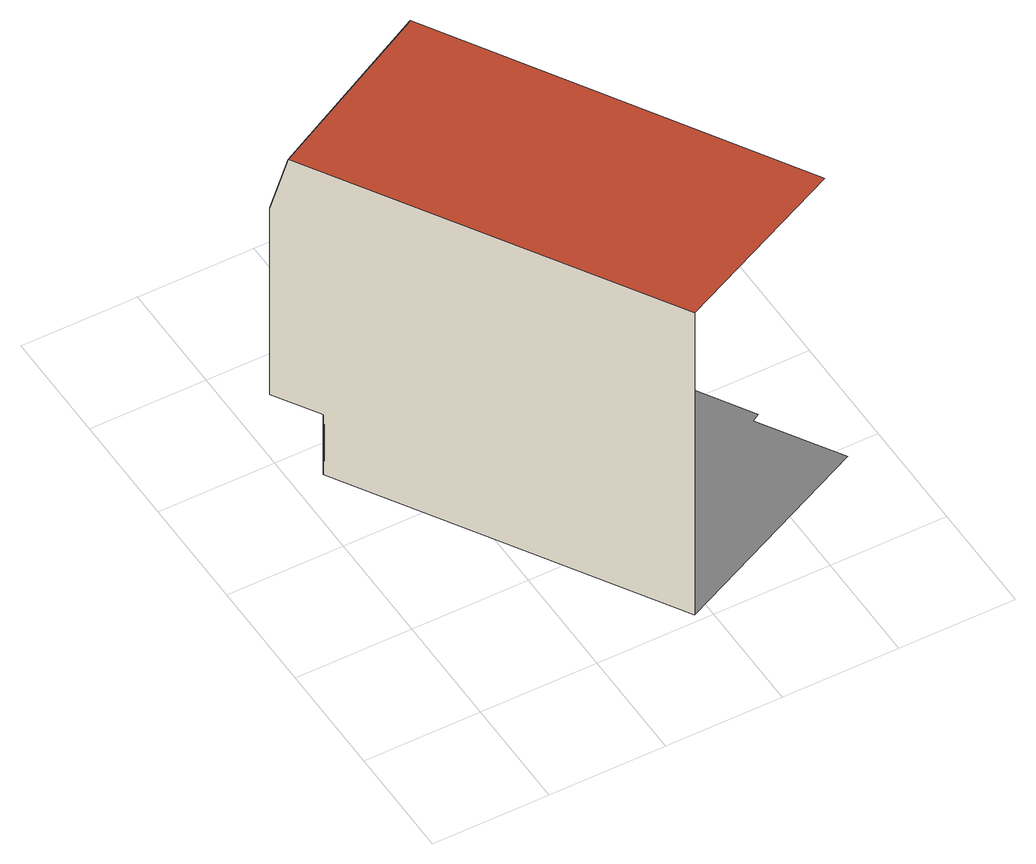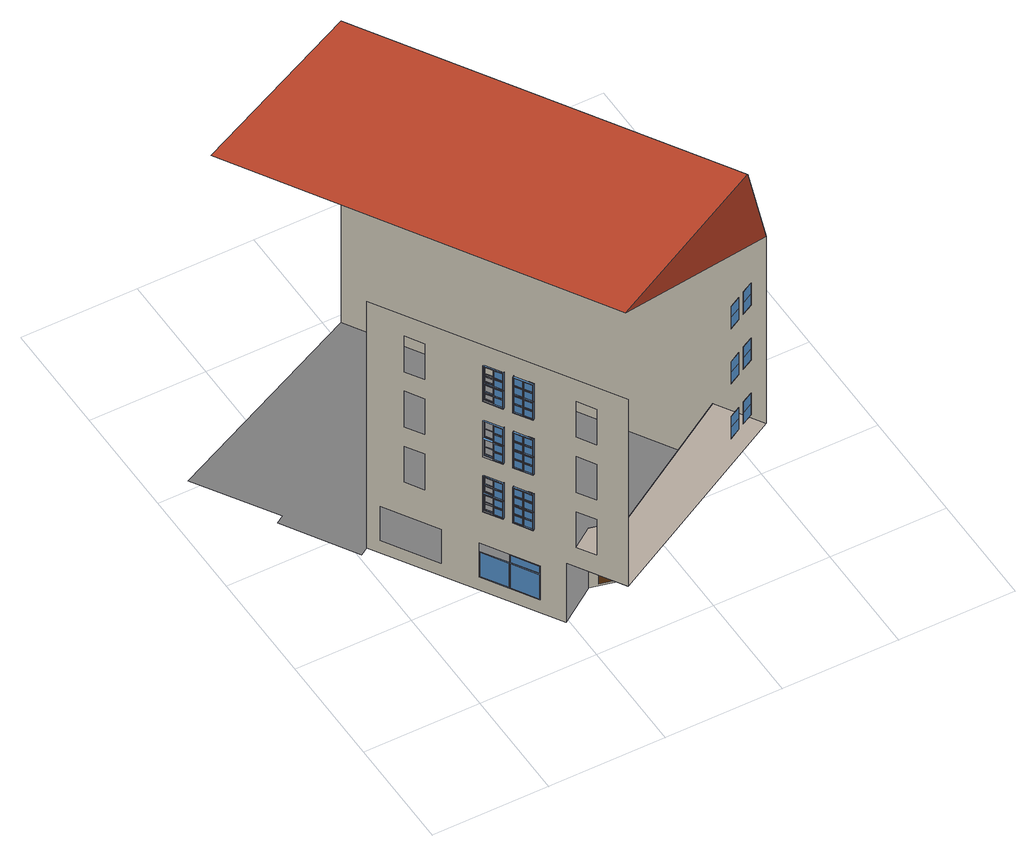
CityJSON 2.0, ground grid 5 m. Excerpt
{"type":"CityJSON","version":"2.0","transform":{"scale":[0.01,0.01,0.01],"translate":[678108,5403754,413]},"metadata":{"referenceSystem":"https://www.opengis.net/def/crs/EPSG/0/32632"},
"CityObjects":{
"building1":{"type":"Building","attributes":{"measuredHeight":15.88},"geometry":[{"type":"MultiSurface","lod":"3","boundaries":[[[0,1,2,3]],[[4,5,6,7],[8,9,10,11],[12,13,14,15]],[[16,17,18,19],[20,21,22,23],[24,25,26,27]],[[28,29,30,31],[32,33,34,35],[36,37,38,39]],[[13,12,15,14]],[[25,24,27,26]],[[37,36,39,38]],[[8,11,10,9]],[[20,23,22,21]],[[32,35,34,33]],[[40,41,42,43],[3,2,1,0]],[[44,45,46,47,48,49,50]],[[51,52,53,54],[55,56,57,58],[59,60,61,62]],[[63,64,65,66],[67,68,69,70],[71,72,73,74]],[[75,76,77,78],[79,80,81,82],[83,84,85,86]],[[60,59,62,61]],[[72,71,74,73]],[[84,83,86,85]],[[55,58,57,56]],[[67,70,69,68]],[[79,82,81,80]],[[87,88,89,90]],[[91,92,93,94],[90,89,88,87]],[[45,44,95]],[[96,97,98,99]],[[48,47,100,101],[94,93,92,91],[102,103,104,105],[40,43,42,41]],[[104,103,102,105],[99,98,97,96]],[[106,107,108,100,47,46]],[[109,95,44,50]],[[110,111,112,113]],[[114,115,116,117]],[[117,110,118,119,114]],[[113,120,121,118,110]],[[122,123,124,125]],[[126,127,128,129]],[[130,131,132,133]],[[134,135,136,137]],[[126,129,124,123]],[[130,133,136,135]],[[127,138,139,128]],[[135,140,141,136]],[[123,142,143,124]],[[131,144,145,132]],[[131,144,146,130]],[[126,147,142,123]],[[123,142,148,122]],[[127,138,147,126]],[[135,140,149,134]],[[130,146,140,135]],[[146,130,133,150]],[[147,126,129,151]],[[148,122,125,152]],[[149,134,137,153]],[[112,154,155,111]],[[116,156,157,115]],[[144,131,158,159]],[[140,135,160,161]],[[142,123,162,163]],[[138,127,164,165]],[[115,157,166,114]],[[111,155,167,110]],[[113,137,153,168,169,170,154,112]],[[117,125,152,171,172,173,156,116]],[[167,174,118,110]],[[175,176,121,120]],[[117,125,124,129,128,139,177,178,179,180,172,173,167,110]],[[113,137,136,133,132,145,181,182,183,184,169,170,175,120]],[[118,174,185,119],[186,187,165,164],[163,162,188,189],[190,191,192,193],[194,195,196,197]],[[150,198,181,145]],[[151,199,177,139]],[[108,200,101,100],[201,202,203,204]],[[205,141,153,168]],[[206,143,152,171]],[[138,147,151,139]],[[142,148,152,143]],[[140,149,153,141]],[[144,146,150,145]],[[207,181,145,144]],[[208,206,143,142]],[[209,177,139,138]],[[210,205,141,140]],[[146,150,198,211]],[[149,153,168,212]],[[147,151,199,213]],[[148,152,171,214]],[[213,209,177,199]],[[214,208,206,171]],[[212,210,205,168]],[[211,207,181,198]],[[207,211,146,144]],[[209,213,147,138]],[[140,210,212,149]],[[142,208,214,148]],[[210,140,146,211]],[[208,142,147,213]],[[179,199,151,129,124,143,206,180]],[[183,198,150,133,136,141,205,184]],[[146,144,159,215]],[[148,142,163,189]],[[147,138,165,187]],[[149,140,161,216]],[[207,211,217,218]],[[210,212,219,220]],[[208,214,192,191]],[[209,213,194,197]],[[114,119,185,166]],[[208,221,180,206]],[[207,222,182,181]],[[210,223,184,205]],[[209,224,178,177]],[[211,225,226,217]],[[213,227,195,194]],[[214,228,193,192]],[[212,229,230,219]],[[204,203,202,201],[174,176,121,118,119,185]],[[225,211,198,183]],[[229,212,168,169]],[[228,214,171,172]],[[227,213,199,179]],[[225,211,207,222]],[[228,214,208,221]],[[229,212,210,223]],[[227,213,209,224]],[[223,210,211,225]],[[221,208,213,227]],[[223,210,220,231]],[[221,208,191,190]],[[224,209,197,196]],[[222,207,218,232]],[[224,227,179,178]],[[221,228,172,180]],[[222,225,183,182]],[[223,229,169,184]],[[223,184,183,225]],[[221,180,179,227]],[[173,156,157,166,185,174,167]],[[170,154,155,167,174,176,175]],[[225,222,232,226]],[[229,223,231,230]],[[227,224,196,195]],[[228,221,190,193]],[[48,101,200,233,234,235,236,237,238,49]],[[239,240,241,242]],[[243,244,245,246]],[[247,248,249,250]],[[251,252,253,254]],[[255,256,257,258]],[[259,260,261,262]],[[263,264,265,266]],[[267,268,269,270]],[[271,272,273,274]],[[275,276,277,278]],[[279,280,281,282]],[[283,284,285,286]],[[287,288,289,290]],[[291,292,293,294]],[[295,296,297,298]],[[299,300,301,302]],[[303,304,305,306]],[[307,308,309,310]],[[246,311,312,313,243]],[[242,243,313,314,239]],[[254,315,316,317,251]],[[250,251,317,318,247]],[[262,319,320,321,259]],[[258,259,321,322,255]],[[267,270,277,276]],[[263,266,273,272]],[[283,286,293,292]],[[279,282,289,288]],[[299,302,309,308]],[[295,298,305,304]],[[241,323,324,240]],[[245,325,326,244]],[[249,327,328,248]],[[253,329,330,252]],[[257,331,332,256]],[[261,333,334,260]],[[268,335,336,269]],[[272,337,338,273]],[[276,339,340,277]],[[264,341,342,265]],[[284,343,344,285]],[[288,345,346,289]],[[292,347,348,293]],[[280,349,350,281]],[[300,351,352,301]],[[304,353,354,305]],[[308,355,356,309]],[[296,357,358,297]],[[240,324,359,239]],[[244,326,360,243]],[[248,328,361,247]],[[252,330,362,251]],[[256,332,363,255]],[[260,334,364,259]],[[268,267,365,366]],[[272,271,367,368]],[[264,263,369,370]],[[276,275,371,372]],[[284,283,373,374]],[[288,287,375,376]],[[280,279,377,378]],[[292,291,379,380]],[[300,299,381,382]],[[304,303,383,384]],[[296,295,385,386]],[[308,307,387,388]],[[242,278,389,390,391,392,323,241]],[[246,274,393,394,395,396,325,245]],[[250,294,397,398,399,400,327,249]],[[254,290,401,402,403,404,329,253]],[[258,310,405,406,407,408,331,257]],[[262,306,409,410,411,412,333,261]],[[413,275,278,389]],[[414,267,270,415]],[[416,271,274,393]],[[417,263,266,418]],[[419,291,294,397]],[[420,283,286,421]],[[422,287,290,401]],[[423,279,282,424]],[[425,307,310,405]],[[426,299,302,427]],[[428,303,306,409]],[[429,295,298,430]],[[276,339,413,275]],[[268,335,414,267]],[[272,337,416,271]],[[263,417,337,272]],[[264,341,417,263]],[[267,414,339,276]],[[292,347,419,291]],[[284,343,420,283]],[[288,345,422,287]],[[279,423,345,288]],[[280,349,423,279]],[[283,420,347,292]],[[308,355,425,307]],[[300,351,426,299]],[[304,353,428,303]],[[295,429,353,304]],[[296,357,429,295]],[[299,426,355,308]],[[246,274,273,266,265,342,431,432,433,434,395,396,435,311]],[[242,278,277,270,269,336,436,437,438,439,391,392,360,243]],[[254,290,289,282,281,350,440,441,442,443,403,404,444,315]],[[250,294,293,286,285,344,445,446,447,448,399,400,362,251]],[[262,306,305,298,297,358,449,450,451,452,411,412,453,319]],[[258,310,309,302,301,352,454,455,456,457,407,408,364,259]],[[418,458,431,342]],[[415,459,436,336]],[[424,460,440,350]],[[421,461,445,344]],[[430,462,449,358]],[[427,463,454,352]],[[464,338,393,394]],[[465,340,389,390]],[[466,346,401,402]],[[467,348,397,398]],[[468,354,409,410]],[[469,356,405,406]],[[267,414,470,365]],[[263,417,471,369]],[[275,413,472,371]],[[271,416,473,367]],[[283,420,474,373]],[[279,423,475,377]],[[291,419,476,379]],[[287,422,477,375]],[[299,426,478,381]],[[295,429,479,385]],[[307,425,480,387]],[[303,428,481,383]],[[438,459,415,270,277,340,465,439]],[[433,458,418,266,273,338,464,434]],[[447,461,421,286,293,348,467,448]],[[442,460,424,282,289,346,466,443]],[[456,463,427,302,309,356,469,457]],[[451,462,430,298,305,354,468,452]],[[435,482,312,311]],[[360,483,313,243]],[[444,484,316,315]],[[362,485,317,251]],[[453,486,320,319]],[[364,487,321,259]],[[339,413,389,340]],[[335,414,415,336]],[[337,416,393,338]],[[341,417,418,342]],[[347,419,397,348]],[[343,420,421,344]],[[345,422,401,346]],[[349,423,424,350]],[[355,425,405,356]],[[351,426,427,352]],[[353,428,409,354]],[[357,429,430,358]],[[488,489,436,459]],[[490,491,465,390]],[[492,493,464,394]],[[494,495,431,458]],[[496,497,445,461]],[[498,499,467,398]],[[500,501,466,402]],[[502,503,440,460]],[[504,505,454,463]],[[506,507,469,406]],[[508,509,468,410]],[[510,511,449,462]],[[335,268,366,512]],[[337,272,368,513]],[[341,264,370,514]],[[339,276,372,515]],[[343,284,374,516]],[[345,288,376,517]],[[349,280,378,518]],[[347,292,380,519]],[[351,300,382,520]],[[353,304,384,521]],[[357,296,386,522]],[[355,308,388,523]],[[489,436,336,335]],[[491,465,340,339]],[[493,464,338,337]],[[495,431,342,341]],[[497,445,344,343]],[[499,467,348,347]],[[501,466,346,345]],[[503,440,350,349]],[[505,454,352,351]],[[507,469,356,355]],[[509,468,354,353]],[[511,449,358,357]],[[413,389,390,490]],[[416,393,394,492]],[[417,418,458,494]],[[414,415,459,488]],[[419,397,398,498]],[[422,401,402,500]],[[423,424,460,502]],[[420,421,461,496]],[[425,405,406,506]],[[428,409,410,508]],[[429,430,462,510]],[[426,427,463,504]],[[524,525,526,527],[528,529,530,531]],[[531,530,529,528]],[[489,488,414,335]],[[339,491,490,413]],[[337,493,492,416]],[[495,494,417,341]],[[497,496,420,343]],[[347,499,498,419]],[[345,501,500,422]],[[503,502,423,349]],[[505,504,426,351]],[[355,507,506,425]],[[353,509,508,428]],[[511,510,429,357]],[[107,106,532,533,234,233],[534,535,536,537],[320,322,538,486],[539,540,541,542],[543,544,545,546],[547,548,549,550],[551,552,553,554],[555,556,557,558],[559,560,561,562],[314,563,482,312],[318,564,484,316],[565,566,567,568],[569,570,571,572],[573,574,575,576],[577,578,579,527]],[[493,337,417,494]],[[491,339,414,488]],[[501,345,423,502]],[[499,347,420,496]],[[509,353,429,510]],[[507,355,426,504]],[[239,314,563,359]],[[247,318,564,361]],[[255,322,538,363]],[[491,580,439,465]],[[489,581,437,436]],[[495,582,432,431]],[[493,583,434,464]],[[499,584,448,467]],[[497,585,446,445]],[[503,586,441,440]],[[501,587,443,466]],[[507,588,457,469]],[[505,589,455,454]],[[511,590,450,449]],[[509,591,452,468]],[[312,482,483,313],[369,471,514,370],[513,368,367,473],[592,593,594,595],[596,597,598,599]],[[313,483,563,314],[365,470,512,366],[515,372,371,472],[600,601,602,603],[604,605,606,607]],[[316,484,485,317],[377,475,518,378],[517,376,375,477],[608,609,610,611],[612,613,614,615]],[[317,485,564,318],[373,474,516,374],[519,380,379,476],[616,617,618,619],[620,621,622,623]],[[320,486,487,321],[385,479,522,386],[521,384,383,481],[624,625,626,627],[628,629,630,631]],[[321,487,538,322],[381,478,520,382],[523,388,387,480],[632,633,634,635],[636,637,638,639]],[[416,337,513,473]],[[417,341,514,471]],[[413,339,515,472]],[[414,335,512,470]],[[422,345,517,477]],[[423,349,518,475]],[[419,347,519,476]],[[420,343,516,474]],[[428,353,521,481]],[[429,357,522,479]],[[425,355,523,480]],[[426,351,520,478]],[[491,490,602,601]],[[489,488,604,607]],[[495,494,596,599]],[[493,492,594,593]],[[499,498,618,617]],[[497,496,620,623]],[[503,502,612,615]],[[501,500,610,609]],[[507,506,634,633]],[[505,504,636,639]],[[511,510,628,631]],[[509,508,626,625]],[[640,490,390,391]],[[641,488,459,438]],[[642,494,458,433]],[[643,492,394,395]],[[644,498,398,399]],[[645,496,461,447]],[[646,502,460,442]],[[647,500,402,403]],[[648,506,406,407]],[[649,504,463,456]],[[650,510,462,451]],[[651,508,410,411]],[[652,653,654,655]],[[524,579,656,525],[655,654,653,652]],[[641,488,489,581]],[[580,491,488,641]],[[583,493,494,642]],[[642,494,495,582]],[[643,492,493,583]],[[640,490,491,580]],[[645,496,497,585]],[[584,499,496,645]],[[587,501,502,646]],[[646,502,503,586]],[[647,500,501,587]],[[644,498,499,584]],[[649,504,505,589]],[[588,507,504,649]],[[591,509,510,650]],[[650,510,511,590]],[[651,508,509,591]],[[648,506,507,588]],[[488,641,605,604]],[[490,640,603,602]],[[492,643,595,594]],[[494,642,597,596]],[[496,645,621,620]],[[498,644,619,618]],[[500,647,611,610]],[[502,646,613,612]],[[504,649,637,636]],[[506,648,635,634]],[[508,651,627,626]],[[510,650,629,628]],[[392,323,324,359,563,483,360]],[[396,325,326,360,483,482,435]],[[400,327,328,361,564,485,362]],[[404,329,330,362,485,484,444]],[[408,331,332,363,538,487,364]],[[412,333,334,364,487,486,453]],[[581,641,438,437]],[[580,640,391,439]],[[583,643,395,434]],[[582,642,433,432]],[[585,645,447,446]],[[584,644,399,448]],[[587,647,403,443]],[[586,646,442,441]],[[589,649,456,455]],[[588,648,407,457]],[[591,651,411,452]],[[590,650,451,450]],[[580,439,438,641]],[[583,434,433,642]],[[584,448,447,645]],[[587,443,442,646]],[[588,457,456,649]],[[591,452,451,650]],[[580,491,601,600]],[[581,489,607,606]],[[582,495,599,598]],[[583,493,593,592]],[[584,499,617,616]],[[585,497,623,622]],[[586,503,615,614]],[[587,501,609,608]],[[588,507,633,632]],[[589,505,639,638]],[[590,511,631,630]],[[591,509,625,624]],[[640,580,600,603]],[[641,581,606,605]],[[642,582,598,597]],[[643,583,592,595]],[[644,584,616,619]],[[645,585,622,621]],[[646,586,614,613]],[[647,587,608,611]],[[648,588,632,635]],[[649,589,638,637]],[[650,590,630,629]],[[651,591,624,627]],[[657,658,659,660]],[[661,662,663,664]],[[665,666,667,668]],[[669,670,671,672]],[[673,674,675,676]],[[677,678,679,680]],[[681,682,683,684]],[[685,686,687,688]],[[689,690,691,692]],[[693,694,695,696]],[[697,698,699,700]],[[701,702,703,704]],[[705,706,707,708]],[[709,710,711,712]],[[713,714,715,716]],[[717,718,719,720]],[[721,722,723,724]],[[725,726,727,728]],[[664,729,540,730,661]],[[660,661,730,541,657]],[[672,731,558,732,669]],[[668,669,732,555,665]],[[680,733,559,734,677]],[[676,677,734,560,673]],[[685,688,695,694]],[[681,684,691,690]],[[701,704,711,710]],[[697,700,707,706]],[[717,720,727,726]],[[713,716,723,722]],[[659,735,736,658]],[[663,737,738,662]],[[667,739,740,666]],[[671,741,742,670]],[[675,743,744,674]],[[679,745,746,678]],[[686,747,748,687]],[[690,749,750,691]],[[694,751,752,695]],[[682,753,754,683]],[[702,755,756,703]],[[706,757,758,707]],[[710,759,760,711]],[[698,761,762,699]],[[718,763,764,719]],[[722,765,766,723]],[[726,767,768,727]],[[714,769,770,715]],[[658,736,771,657]],[[662,738,772,661]],[[666,740,773,665]],[[670,742,774,669]],[[674,744,775,673]],[[678,746,776,677]],[[686,685,777,778]],[[690,689,779,780]],[[682,681,781,782]],[[694,693,783,784]],[[702,701,785,786]],[[706,705,787,788]],[[698,697,789,790]],[[710,709,791,792]],[[718,717,793,794]],[[722,721,795,796]],[[714,713,797,798]],[[726,725,799,800]],[[660,696,801,802,803,804,735,659]],[[664,692,805,806,807,808,737,663]],[[668,712,809,810,811,812,739,667]],[[672,708,813,814,815,816,741,671]],[[676,728,817,818,819,820,743,675]],[[680,724,821,822,823,824,745,679]],[[825,693,696,801]],[[826,685,688,827]],[[828,689,692,805]],[[829,681,684,830]],[[831,709,712,809]],[[832,701,704,833]],[[834,705,708,813]],[[835,697,700,836]],[[837,725,728,817]],[[838,717,720,839]],[[840,721,724,821]],[[841,713,716,842]],[[694,751,825,693]],[[686,747,826,685]],[[690,749,828,689]],[[681,829,749,690]],[[682,753,829,681]],[[685,826,751,694]],[[710,759,831,709]],[[702,755,832,701]],[[706,757,834,705]],[[697,835,757,706]],[[698,761,835,697]],[[701,832,759,710]],[[726,767,837,725]],[[718,763,838,717]],[[722,765,840,721]],[[713,841,765,722]],[[714,769,841,713]],[[717,838,767,726]],[[664,692,691,684,683,754,843,844,845,846,807,808,847,729]],[[660,696,695,688,687,748,848,849,850,851,803,804,772,661]],[[672,708,707,700,699,762,852,853,854,855,815,816,856,731]],[[668,712,711,704,703,756,857,858,859,860,811,812,774,669]],[[680,724,723,716,715,770,861,862,863,864,823,824,865,733]],[[676,728,727,720,719,764,866,867,868,869,819,820,776,677]],[[830,870,843,754]],[[827,871,848,748]],[[836,872,852,762]],[[833,873,857,756]],[[842,874,861,770]],[[839,875,866,764]],[[876,750,805,806]],[[877,752,801,802]],[[878,758,813,814]],[[879,760,809,810]],[[880,766,821,822]],[[881,768,817,818]],[[685,826,882,777]],[[681,829,883,781]],[[693,825,884,783]],[[689,828,885,779]],[[701,832,886,785]],[[697,835,887,789]],[[709,831,888,791]],[[705,834,889,787]],[[717,838,890,793]],[[713,841,891,797]],[[725,837,892,799]],[[721,840,893,795]],[[850,871,827,688,695,752,877,851]],[[845,870,830,684,691,750,876,846]],[[859,873,833,704,711,760,879,860]],[[854,872,836,700,707,758,878,855]],[[868,875,839,720,727,768,881,869]],[[863,874,842,716,723,766,880,864]],[[847,539,540,729]],[[772,894,730,661]],[[856,557,558,731]],[[774,895,732,669]],[[865,562,559,733]],[[776,896,734,677]],[[751,825,801,752]],[[747,826,827,748]],[[749,828,805,750]],[[753,829,830,754]],[[759,831,809,760]],[[755,832,833,756]],[[757,834,813,758]],[[761,835,836,762]],[[767,837,817,768]],[[763,838,839,764]],[[765,840,821,766]],[[769,841,842,770]],[[897,898,848,871]],[[899,900,877,802]],[[901,902,876,806]],[[903,904,843,870]],[[905,906,857,873]],[[907,908,879,810]],[[909,910,878,814]],[[911,912,852,872]],[[913,914,866,875]],[[915,916,881,818]],[[917,918,880,822]],[[919,920,861,874]],[[747,686,778,921]],[[749,690,780,922]],[[753,682,782,923]],[[751,694,784,924]],[[755,702,786,925]],[[757,706,788,926]],[[761,698,790,927]],[[759,710,792,928]],[[763,718,794,929]],[[765,722,796,930]],[[769,714,798,931]],[[767,726,800,932]],[[898,848,748,747]],[[900,877,752,751]],[[902,876,750,749]],[[904,843,754,753]],[[906,857,756,755]],[[908,879,760,759]],[[910,878,758,757]],[[912,852,762,761]],[[914,866,764,763]],[[916,881,768,767]],[[918,880,766,765]],[[920,861,770,769]],[[825,801,802,899]],[[828,805,806,901]],[[829,830,870,903]],[[826,827,871,897]],[[831,809,810,907]],[[834,813,814,909]],[[835,836,872,911]],[[832,833,873,905]],[[837,817,818,915]],[[840,821,822,917]],[[841,842,874,919]],[[838,839,875,913]],[[525,933,577,526],[934,935,936,937]],[[937,936,935,934]],[[540,539,894,730],[781,883,923,782],[922,780,779,885],[938,939,940,941],[942,943,944,945]],[[730,894,542,541],[777,882,921,778],[924,784,783,884],[946,947,948,949],[950,951,952,953]],[[558,557,895,732],[789,887,927,790],[926,788,787,889],[954,955,956,957],[958,959,960,961]],[[732,895,556,555],[785,886,925,786],[928,792,791,888],[962,963,964,965],[966,967,968,969]]],"semantics":{"surfaces":[{"type":"Window"},{"type":"WallSurface"},{"type":"RoofSurface","klumMaterialClass":"Ceramic","klumMaterialIndex":"D201","materialUncertainty":0.3},{"type":"OuterCeilingSurface"},{"type":"RoofSurface","materialUncertainty":1},{"type":"Door"},{"type":"GroundSurface"}],"values":[0,0,0,0,0,0,0,0,0,0,0,1,0,0,0,0,0,0,0,0,0,0,0,2,0,1,0,3,4,5,5,5,5,5,5,5,5,5,5,5,5,5,5,5,5,5,5,5,5,5,5,5,5,5,5,5,5,5,5,5,5,5,5,5,5,5,5,5,5,5,1,5,5,5,5,5,5,5,5,5,5,5,5,5,5,5,5,5,5,5,5,5,5,5,5,5,5,5,5,5,5,5,5,5,5,5,5,5,5,5,5,5,5,5,5,5,5,5,5,5,5,5,5,5,5,5,5,5,5,5,5,5,5,5,5,5,5,5,5,5,5,6,0,0,0,0,0,0,0,0,0,0,0,0,0,0,0,0,0,0,0,0,0,0,0,0,0,0,0,0,0,0,0,0,0,0,0,0,0,0,0,0,0,0,0,0,0,0,0,0,0,0,0,0,0,0,0,0,0,0,0,0,0,0,0,0,0,0,0,0,0,0,0,0,0,0,0,0,0,0,0,0,0,0,0,0,0,0,0,0,0,0,0,0,0,0,0,0,0,0,0,0,0,0,0,0,0,0,0,0,0,0,0,0,0,0,0,0,0,0,0,0,0,0,0,0,0,0,0,0,0,0,0,0,0,0,0,0,0,0,0,0,0,0,0,0,0,0,0,0,0,0,0,0,0,0,0,0,0,0,0,0,0,0,0,0,0,0,0,0,0,0,0,0,0,0,0,0,0,0,0,0,0,0,0,0,0,0,0,0,0,0,0,0,0,0,0,0,0,0,0,0,0,0,0,0,0,0,0,0,0,0,0,0,0,0,0,0,0,0,1,0,0,0,0,0,0,0,0,0,0,0,0,0,0,0,0,0,0,0,0,0,0,0,0,0,0,0,0,0,0,0,0,0,0,0,0,0,0,0,0,0,0,0,0,0,0,0,0,0,0,0,0,0,0,0,0,0,0,0,0,0,0,0,0,0,0,0,0,0,0,0,0,0,0,0,0,0,0,0,0,0,0,0,0,0,0,0,0,0,0,0,0,0,0,0,0,0,0,0,0,0,0,0,0,0,0,0,0,0,0,0,0,0,0,0,0,0,0,0,0,0,0,0,0,0,0,0,0,0,0,0,0,0,0,0,0,0,0,0,0,0,0,0,0,0,0,0,0,0,0,0,0,0,0,0,0,0,0,0,0,0,0,0,0,0,0,0,0,0,0,0,0,0,0,0,0,0,0,0,0,0,0,0,0,0,0,0,0,0,0,0,0,0,0,0,0,0,0,0,0,0,0,0,0,0,0,0,0,0,0,0,0,0,0,0,0,0,0,0,0,0,0,0,0,0,0,0,0,0,0,0,0,0,0,0,0,0,0,0,0,0,0,0,0,0,0,0,0,0,0,0,0,0,0,0,0,0,0,0,0,0,0,0,0,0,0,0,0,0,0,0,0,0,0,0,0,0,0,0,0,0,0,0,0,0,0,0,0,0,0,0,0,0,0,0,0,0,0,0,0,0,0,0,0,0,0,0,0,0,0,0,0,0,0,0,0,0,0,0,0,0,0,0,0,0,0,0,0,0,0,0,0,0,0,0,0,0,0,0,0,0,0,0,0,0,0,0,0,0,0,0,0,0]}}]}
},
"vertices":[
[137,1365,275],[236,1427,275],[236,1427,104],[137,1365,104],[151,1625,598],[151,1625,481],[103,1599,481],[103,1599,598],[149,1625,542],[149,1625,595],[104,1600,595],[104,1600,542],[149,1625,539],[104,1600,539],[104,1600,484],[149,1625,484],[151,1625,887],[151,1625,769],[103,1599,769],[103,1599,887],[149,1625,830],[149,1625,884],[104,1600,884],[104,1600,830],[149,1625,828],[104,1600,828],[104,1600,773],[149,1625,773],[151,1625,1177],[151,1625,1059],[103,1599,1059],[103,1599,1177],[149,1625,1120],[149,1625,1174],[104,1600,1174],[104,1600,1120],[149,1625,1118],[104,1600,1118],[104,1600,1062],[149,1625,1062],[245,1432,94],[128,1360,94],[128,1360,285],[245,1432,285],[48,1482,1618],[8,1548,1327],[8,1548,344],[125,1358,344],[125,1358,30],[939,33,30],[939,33,1618],[229,1668,887],[229,1668,770],[180,1641,770],[180,1641,887],[227,1667,831],[227,1667,884],[182,1642,884],[182,1642,831],[227,1667,829],[182,1642,829],[182,1642,773],[227,1667,773],[229,1668,599],[229,1668,481],[180,1641,481],[180,1641,599],[227,1667,542],[227,1667,595],[182,1642,595],[182,1642,542],[227,1667,540],[182,1642,540],[182,1642,484],[227,1667,484],[229,1668,1177],[229,1668,1059],[180,1641,1059],[180,1641,1177],[227,1667,1120],[227,1667,1174],[182,1642,1174],[182,1642,1120],[227,1667,1118],[182,1642,1118],[182,1642,1062],[227,1667,1062],[285,1457,273],[384,1518,273],[384,1518,102],[285,1457,102],[393,1524,92],[276,1451,92],[276,1451,283],[393,1524,283],[803,1874,1618],[434,1549,273],[533,1611,273],[533,1611,102],[434,1549,102],[709,1719,344],[709,1719,30],[425,1543,283],[425,1543,92],[542,1616,92],[542,1616,283],[876,2019,344],[1013,1797,344],[848,1684,344],[1708,391,1618],[739,1703,193],[738,1698,193],[738,1698,195],[739,1703,196],[739,1703,125],[738,1698,125],[738,1698,127],[739,1703,127],[741,1711,193],[741,1711,125],[739,1703,261],[741,1711,261],[742,1707,127],[742,1707,157],[741,1702,157],[741,1702,127],[742,1707,160],[742,1707,190],[741,1702,190],[741,1702,160],[742,1707,228],[742,1707,258],[741,1702,258],[741,1702,228],[742,1707,196],[742,1707,225],[741,1702,225],[741,1702,196],[768,1700,190],[767,1696,190],[768,1700,225],[767,1696,225],[768,1700,157],[767,1696,157],[768,1700,258],[767,1696,258],[768,1700,228],[768,1700,160],[768,1700,127],[768,1700,196],[767,1696,228],[767,1696,160],[767,1696,127],[767,1696,196],[795,1684,195],[795,1684,193],[795,1684,127],[795,1684,125],[743,1711,258],[769,1704,258],[743,1711,225],[769,1704,225],[743,1711,157],[769,1704,157],[743,1711,190],[769,1704,190],[796,1688,125],[796,1688,193],[768,1695,196],[794,1689,196],[796,1688,196],[768,1695,127],[794,1689,127],[796,1688,127],[798,1697,193],[796,1688,261],[798,1697,261],[768,1695,190],[794,1689,190],[794,1689,160],[794,1689,157],[768,1695,258],[794,1689,258],[794,1689,228],[794,1689,225],[798,1697,125],[743,1711,160],[769,1704,160],[743,1711,127],[769,1704,127],[797,1697,157],[770,1704,157],[770,1704,127],[797,1697,127],[770,1704,160],[797,1697,160],[797,1697,190],[770,1704,190],[768,1695,228],[768,1695,160],[848,1684,30],[812,1693,296],[733,1713,296],[733,1713,40],[812,1693,40],[768,1695,225],[768,1695,157],[769,1700,258],[769,1700,157],[769,1700,190],[769,1700,225],[769,1700,228],[769,1700,196],[769,1700,160],[769,1700,127],[769,1704,228],[769,1704,196],[770,1704,228],[770,1704,258],[770,1704,196],[770,1704,225],[795,1693,157],[795,1693,258],[795,1693,225],[795,1693,190],[795,1693,228],[797,1697,228],[795,1693,160],[795,1693,127],[795,1693,196],[797,1697,196],[797,1697,225],[797,1697,258],[1013,1797,30],[1450,1089,30],[1485,1111,30],[1670,811,30],[1635,790,30],[1843,454,30],[1078,1676,738],[1074,1673,738],[1074,1673,742],[1078,1676,742],[1078,1676,832],[1074,1673,832],[1074,1673,835],[1078,1676,836],[1078,1676,1028],[1074,1673,1028],[1074,1673,1032],[1078,1676,1032],[1078,1676,1122],[1074,1673,1122],[1074,1673,1125],[1078,1676,1126],[1078,1676,448],[1074,1673,448],[1074,1673,452],[1078,1676,452],[1078,1676,542],[1074,1673,542],[1074,1673,545],[1078,1676,546],[1082,1676,881],[1082,1676,922],[1079,1674,922],[1079,1674,881],[1082,1676,787],[1082,1676,828],[1079,1674,828],[1079,1674,787],[1082,1676,836],[1082,1676,877],[1079,1674,877],[1079,1674,836],[1082,1676,742],[1082,1676,783],[1079,1674,783],[1079,1674,742],[1082,1676,1171],[1082,1676,1212],[1079,1674,1212],[1079,1674,1171],[1082,1676,1077],[1082,1676,1118],[1079,1674,1118],[1079,1674,1077],[1082,1676,1126],[1082,1676,1167],[1079,1674,1167],[1079,1674,1126],[1082,1676,1032],[1082,1676,1073],[1079,1674,1073],[1079,1674,1032],[1082,1676,591],[1082,1676,632],[1079,1674,632],[1079,1674,591],[1082,1676,497],[1082,1676,538],[1079,1674,538],[1079,1674,497],[1082,1676,546],[1082,1676,587],[1079,1674,587],[1079,1674,546],[1082,1676,452],[1082,1676,493],[1079,1674,493],[1079,1674,452],[1078,1676,926],[1085,1680,926],[1085,1680,832],[1085,1680,738],[1078,1676,1216],[1085,1680,1216],[1085,1680,1122],[1085,1680,1028],[1078,1676,636],[1085,1680,636],[1085,1680,542],[1085,1680,448],[1119,1600,742],[1119,1600,738],[1119,1600,835],[1119,1600,832],[1119,1600,1032],[1119,1600,1028],[1119,1600,1125],[1119,1600,1122],[1119,1600,452],[1119,1600,448],[1119,1600,545],[1119,1600,542],[1103,1643,828],[1099,1640,828],[1103,1643,877],[1099,1640,877],[1103,1643,783],[1099,1640,783],[1103,1643,922],[1099,1640,922],[1103,1643,1118],[1099,1640,1118],[1103,1643,1167],[1099,1640,1167],[1103,1643,1073],[1099,1640,1073],[1103,1643,1212],[1099,1640,1212],[1103,1643,538],[1099,1640,538],[1103,1643,587],[1099,1640,587],[1103,1643,493],[1099,1640,493],[1103,1643,632],[1099,1640,632],[1122,1603,738],[1122,1603,832],[1122,1603,1028],[1122,1603,1122],[1122,1603,448],[1122,1603,542],[1086,1679,787],[1086,1679,828],[1086,1679,836],[1086,1679,877],[1086,1679,881],[1086,1679,922],[1086,1679,742],[1086,1679,783],[1086,1679,1077],[1086,1679,1118],[1086,1679,1126],[1086,1679,1167],[1086,1679,1171],[1086,1679,1212],[1086,1679,1032],[1086,1679,1073],[1086,1679,497],[1086,1679,538],[1086,1679,546],[1086,1679,587],[1086,1679,591],[1086,1679,632],[1086,1679,452],[1086,1679,493],[1099,1640,742],[1101,1638,742],[1121,1605,742],[1122,1603,742],[1099,1640,836],[1101,1638,836],[1121,1605,836],[1122,1603,836],[1099,1640,1032],[1101,1638,1032],[1121,1605,1032],[1122,1603,1032],[1099,1640,1126],[1101,1638,1126],[1121,1605,1126],[1122,1603,1126],[1099,1640,452],[1101,1638,452],[1121,1605,452],[1122,1603,452],[1099,1640,546],[1101,1638,546],[1121,1605,546],[1122,1603,546],[1103,1643,742],[1103,1643,787],[1099,1640,787],[1103,1643,836],[1103,1643,881],[1099,1640,881],[1103,1643,1032],[1103,1643,1077],[1099,1640,1077],[1103,1643,1126],[1103,1643,1171],[1099,1640,1171],[1103,1643,452],[1103,1643,497],[1099,1640,497],[1103,1643,546],[1103,1643,591],[1099,1640,591],[1101,1638,922],[1121,1605,922],[1121,1605,881],[1121,1605,877],[1122,1603,926],[1101,1638,828],[1121,1605,828],[1121,1605,787],[1121,1605,783],[1101,1638,1212],[1121,1605,1212],[1121,1605,1171],[1121,1605,1167],[1122,1603,1216],[1101,1638,1118],[1121,1605,1118],[1121,1605,1077],[1121,1605,1073],[1101,1638,632],[1121,1605,632],[1121,1605,591],[1121,1605,587],[1122,1603,636],[1101,1638,538],[1121,1605,538],[1121,1605,497],[1121,1605,493],[1101,1638,881],[1101,1638,787],[1101,1638,1171],[1101,1638,1077],[1101,1638,591],[1101,1638,497],[1101,1638,877],[1101,1638,783],[1101,1638,1167],[1101,1638,1073],[1101,1638,587],[1101,1638,493],[1107,1645,787],[1107,1645,881],[1107,1645,742],[1107,1645,836],[1107,1645,1077],[1107,1645,1171],[1107,1645,1032],[1107,1645,1126],[1107,1645,497],[1107,1645,591],[1107,1645,452],[1107,1645,546],[1130,1608,926],[1130,1608,832],[1130,1608,1216],[1130,1608,1122],[1130,1608,636],[1130,1608,542],[1104,1641,787],[1104,1641,828],[1104,1641,742],[1104,1641,783],[1104,1641,836],[1104,1641,877],[1104,1641,881],[1104,1641,922],[1104,1641,1077],[1104,1641,1118],[1104,1641,1032],[1104,1641,1073],[1104,1641,1126],[1104,1641,1167],[1104,1641,1171],[1104,1641,1212],[1104,1641,497],[1104,1641,538],[1104,1641,452],[1104,1641,493],[1104,1641,546],[1104,1641,587],[1104,1641,591],[1104,1641,632],[1107,1645,828],[1107,1645,877],[1107,1645,922],[1107,1645,783],[1107,1645,1118],[1107,1645,1167],[1107,1645,1212],[1107,1645,1073],[1107,1645,538],[1107,1645,587],[1107,1645,632],[1107,1645,493],[1069,1706,234],[1136,1597,234],[1136,1597,98],[1069,1706,98],[1072,1702,229],[1072,1702,103],[1134,1601,103],[1134,1601,229],[876,2019,1327],[1450,1089,1327],[991,1833,446],[991,1833,633],[946,1906,633],[946,1906,446],[1130,1608,448],[1196,1501,636],[1151,1574,636],[1151,1574,448],[1196,1501,448],[1323,1295,450],[1368,1222,450],[1368,1222,638],[1323,1295,638],[1368,1222,740],[1368,1222,928],[1323,1295,928],[1323,1295,740],[1368,1222,1218],[1323,1295,1218],[1323,1295,1030],[1368,1222,1030],[1151,1574,1028],[1196,1501,1028],[1196,1501,1216],[1151,1574,1216],[1151,1574,926],[1151,1574,738],[1196,1501,738],[1196,1501,926],[1130,1608,738],[1130,1608,1028],[991,1833,1026],[991,1833,1213],[946,1906,1213],[946,1906,1026],[991,1833,923],[946,1906,923],[946,1906,736],[991,1833,736],[1421,1137,275],[1287,1354,275],[1287,1354,95],[1421,1137,95],[1204,1489,98],[1204,1489,278],[1069,1706,278],[1125,1607,783],[1125,1607,828],[1125,1607,922],[1125,1607,877],[1125,1607,1073],[1125,1607,1118],[1125,1607,1212],[1125,1607,1167],[1125,1607,493],[1125,1607,538],[1125,1607,632],[1125,1607,587],[1129,1609,877],[1108,1643,877],[1108,1643,836],[1129,1609,836],[1108,1643,881],[1129,1609,881],[1129,1609,922],[1108,1643,922],[1129,1609,783],[1108,1643,783],[1108,1643,742],[1129,1609,742],[1108,1643,787],[1129,1609,787],[1129,1609,828],[1108,1643,828],[1129,1609,1167],[1108,1643,1167],[1108,1643,1126],[1129,1609,1126],[1108,1643,1171],[1129,1609,1171],[1129,1609,1212],[1108,1643,1212],[1129,1609,1073],[1108,1643,1073],[1108,1643,1032],[1129,1609,1032],[1108,1643,1077],[1129,1609,1077],[1129,1609,1118],[1108,1643,1118],[1129,1609,587],[1108,1643,587],[1108,1643,546],[1129,1609,546],[1108,1643,591],[1129,1609,591],[1129,1609,632],[1108,1643,632],[1129,1609,493],[1108,1643,493],[1108,1643,452],[1129,1609,452],[1108,1643,497],[1129,1609,497],[1129,1609,538],[1108,1643,538],[1125,1607,742],[1125,1607,787],[1125,1607,881],[1125,1607,836],[1125,1607,1032],[1125,1607,1077],[1125,1607,1171],[1125,1607,1126],[1125,1607,452],[1125,1607,497],[1125,1607,591],[1125,1607,546],[1072,1702,238],[1072,1702,273],[1134,1601,273],[1134,1601,238],[1136,1597,278],[1143,1569,448],[1139,1567,448],[1139,1567,452],[1143,1569,452],[1143,1569,542],[1139,1567,542],[1139,1567,545],[1143,1569,546],[1143,1569,1028],[1139,1567,1028],[1139,1567,1032],[1143,1569,1032],[1143,1569,1122],[1139,1567,1122],[1139,1567,1125],[1143,1569,1126],[1143,1569,738],[1139,1567,738],[1139,1567,742],[1143,1569,742],[1143,1569,832],[1139,1567,832],[1139,1567,835],[1143,1569,836],[1148,1570,591],[1148,1570,632],[1144,1567,632],[1144,1567,591],[1148,1570,497],[1148,1570,538],[1144,1567,538],[1144,1567,497],[1148,1570,546],[1148,1570,587],[1144,1567,587],[1144,1567,546],[1148,1570,452],[1148,1570,493],[1144,1567,493],[1144,1567,452],[1148,1570,1171],[1148,1570,1212],[1144,1567,1212],[1144,1567,1171],[1148,1570,1077],[1148,1570,1118],[1144,1567,1118],[1144,1567,1077],[1148,1570,1126],[1148,1570,1167],[1144,1567,1167],[1144,1567,1126],[1148,1570,1032],[1148,1570,1073],[1144,1567,1073],[1144,1567,1032],[1148,1570,881],[1148,1570,922],[1144,1567,922],[1144,1567,881],[1148,1570,787],[1148,1570,828],[1144,1567,828],[1144,1567,787],[1148,1570,836],[1148,1570,877],[1144,1567,877],[1144,1567,836],[1148,1570,742],[1148,1570,783],[1144,1567,783],[1144,1567,742],[1143,1569,636],[1151,1574,542],[1143,1569,1216],[1151,1574,1122],[1143,1569,926],[1151,1574,832],[1184,1494,452],[1184,1494,448],[1184,1494,545],[1184,1494,542],[1184,1494,1032],[1184,1494,1028],[1184,1494,1125],[1184,1494,1122],[1184,1494,742],[1184,1494,738],[1184,1494,835],[1184,1494,832],[1169,1536,538],[1165,1534,538],[1169,1536,587],[1165,1534,587],[1169,1536,493],[1165,1534,493],[1169,1536,632],[1165,1534,632],[1169,1536,1118],[1165,1534,1118],[1169,1536,1167],[1165,1534,1167],[1169,1536,1073],[1165,1534,1073],[1169,1536,1212],[1165,1534,1212],[1169,1536,828],[1165,1534,828],[1169,1536,877],[1165,1534,877],[1169,1536,783],[1165,1534,783],[1169,1536,922],[1165,1534,922],[1188,1497,448],[1188,1497,542],[1188,1497,1028],[1188,1497,1122],[1188,1497,738],[1188,1497,832],[1152,1572,497],[1152,1572,538],[1152,1572,546],[1152,1572,587],[1152,1572,591],[1152,1572,632],[1152,1572,452],[1152,1572,493],[1152,1572,1077],[1152,1572,1118],[1152,1572,1126],[1152,1572,1167],[1152,1572,1171],[1152,1572,1212],[1152,1572,1032],[1152,1572,1073],[1152,1572,787],[1152,1572,828],[1152,1572,836],[1152,1572,877],[1152,1572,881],[1152,1572,922],[1152,1572,742],[1152,1572,783],[1165,1534,452],[1166,1532,452],[1187,1499,452],[1188,1497,452],[1165,1534,546],[1166,1532,546],[1187,1499,546],[1188,1497,546],[1165,1534,1032],[1166,1532,1032],[1187,1499,1032],[1188,1497,1032],[1165,1534,1126],[1166,1532,1126],[1187,1499,1126],[1188,1497,1126],[1165,1534,742],[1166,1532,742],[1187,1499,742],[1188,1497,742],[1165,1534,836],[1166,1532,836],[1187,1499,836],[1188,1497,836],[1169,1536,452],[1169,1536,497],[1165,1534,497],[1169,1536,546],[1169,1536,591],[1165,1534,591],[1169,1536,1032],[1169,1536,1077],[1165,1534,1077],[1169,1536,1126],[1169,1536,1171],[1165,1534,1171],[1169,1536,742],[1169,1536,787],[1165,1534,787],[1169,1536,836],[1169,1536,881],[1165,1534,881],[1166,1532,632],[1187,1499,632],[1187,1499,591],[1187,1499,587],[1188,1497,636],[1166,1532,538],[1187,1499,538],[1187,1499,497],[1187,1499,493],[1166,1532,1212],[1187,1499,1212],[1187,1499,1171],[1187,1499,1167],[1188,1497,1216],[1166,1532,1118],[1187,1499,1118],[1187,1499,1077],[1187,1499,1073],[1166,1532,922],[1187,1499,922],[1187,1499,881],[1187,1499,877],[1188,1497,926],[1166,1532,828],[1187,1499,828],[1187,1499,787],[1187,1499,783],[1166,1532,591],[1166,1532,497],[1166,1532,1171],[1166,1532,1077],[1166,1532,881],[1166,1532,787],[1166,1532,587],[1166,1532,493],[1166,1532,1167],[1166,1532,1073],[1166,1532,877],[1166,1532,783],[1173,1539,497],[1173,1539,591],[1173,1539,452],[1173,1539,546],[1173,1539,1077],[1173,1539,1171],[1173,1539,1032],[1173,1539,1126],[1173,1539,787],[1173,1539,881],[1173,1539,742],[1173,1539,836],[1196,1501,542],[1196,1501,1122],[1196,1501,832],[1170,1534,497],[1170,1534,538],[1170,1534,452],[1170,1534,493],[1170,1534,546],[1170,1534,587],[1170,1534,591],[1170,1534,632],[1170,1534,1077],[1170,1534,1118],[1170,1534,1032],[1170,1534,1073],[1170,1534,1126],[1170,1534,1167],[1170,1534,1171],[1170,1534,1212],[1170,1534,787],[1170,1534,828],[1170,1534,742],[1170,1534,783],[1170,1534,836],[1170,1534,877],[1170,1534,881],[1170,1534,922],[1173,1539,538],[1173,1539,587],[1173,1539,632],[1173,1539,493],[1173,1539,1118],[1173,1539,1167],[1173,1539,1212],[1173,1539,1073],[1173,1539,828],[1173,1539,877],[1173,1539,922],[1173,1539,783],[1204,1489,234],[1139,1593,229],[1139,1593,103],[1201,1493,103],[1201,1493,229],[1194,1503,587],[1174,1537,587],[1174,1537,546],[1194,1503,546],[1174,1537,591],[1194,1503,591],[1194,1503,632],[1174,1537,632],[1194,1503,493],[1174,1537,493],[1174,1537,452],[1194,1503,452],[1174,1537,497],[1194,1503,497],[1194,1503,538],[1174,1537,538],[1194,1503,1167],[1174,1537,1167],[1174,1537,1126],[1194,1503,1126],[1174,1537,1171],[1194,1503,1171],[1194,1503,1212],[1174,1537,1212],[1194,1503,1073],[1174,1537,1073],[1174,1537,1032],[1194,1503,1032],[1174,1537,1077],[1194,1503,1077],[1194,1503,1118],[1174,1537,1118]
]}
